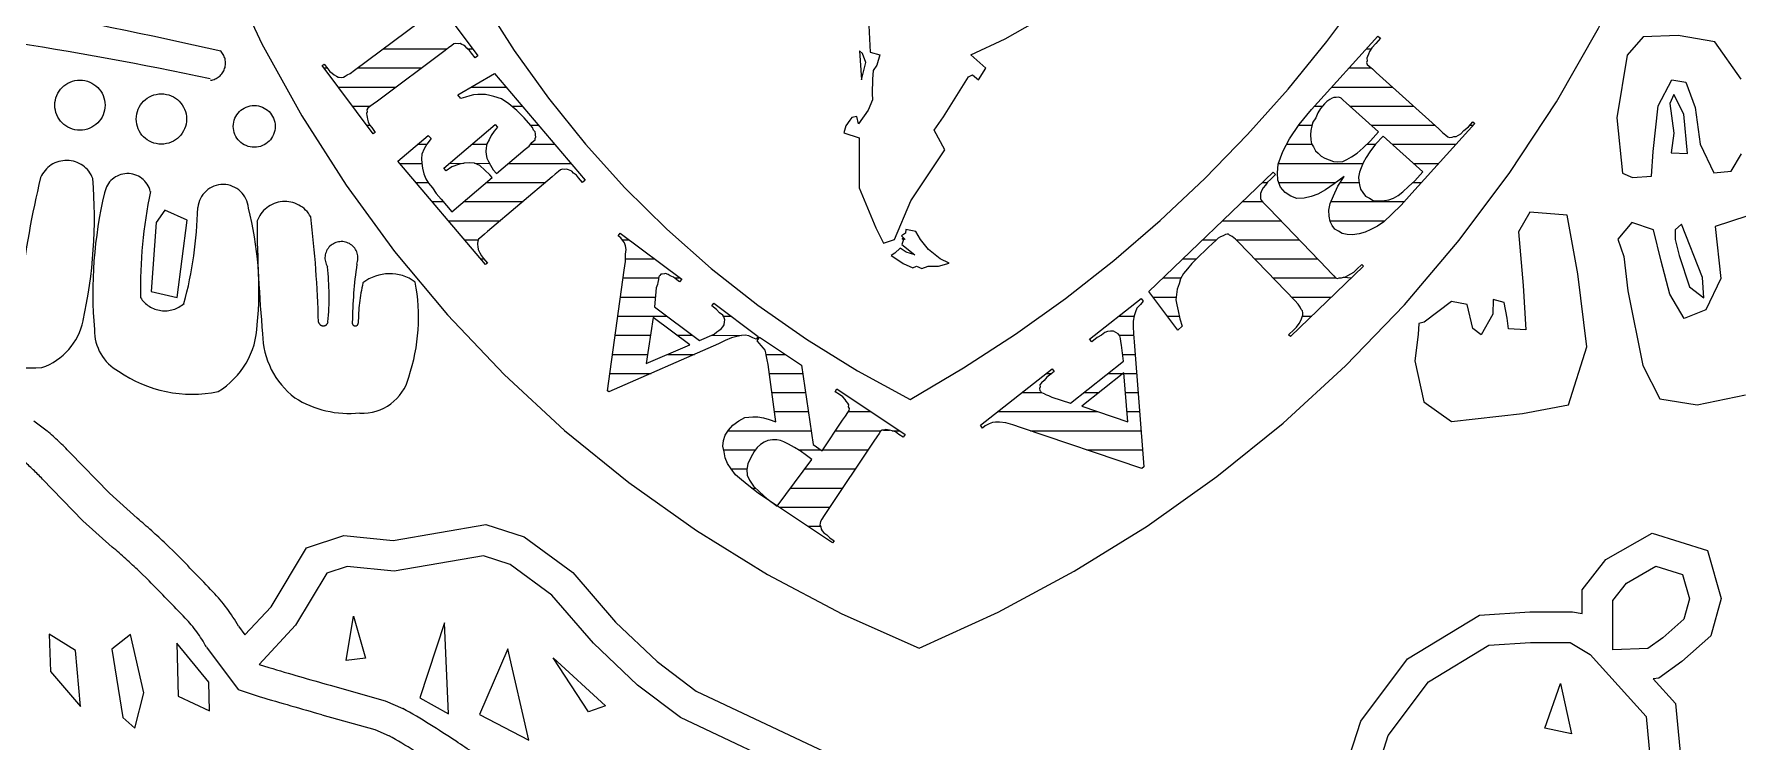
# Model space of a CAD drawing. Header units: millimetres. Extents: x -90 to 45, y 1085 to 1175.
# Drawn here: x 26.769 to 29.261, y 1153.853 to 1154.889 of the extents above; entities that cross this region are included whole.
import ezdxf

# ---------------------------------------------------------------- set-up
doc = ezdxf.new("R2010")
doc.units = ezdxf.units.MM
doc.linetypes.add('ACAD_ISO04W100', pattern=[30, 24, -3, 0, -3])
doc.layers.add('Eje', color=30, linetype='ACAD_ISO04W100')

msp = doc.modelspace()

# ---------------------------------------------------------------- linework, layer by layer
at = {"layer": 'Eje'}
for p, q in [((27.2909, 1155.0272), (27.4179, 1154.8573)), ((27.9875, 1154.9414), (27.9916, 1154.8628)), ((27.2374, 1154.8362), (27.3324, 1154.9071)), ((28.1889, 1154.8822), (28.2331, 1154.9072)), ((27.38, 1154.8726), (27.375, 1154.8689)), ((27.383, 1154.8748), (27.38, 1154.8726)), ((27.3857, 1154.8753), (27.383, 1154.8748)), ((27.3892, 1154.8748), (27.3857, 1154.8753)), ((27.392, 1154.8753), (27.3892, 1154.8748)), ((27.3945, 1154.8741), (27.392, 1154.8753)), ((27.3969, 1154.8728), (27.3945, 1154.8741)), ((27.3994, 1154.8716), (27.3969, 1154.8728)), ((27.4017, 1154.8686), (27.3994, 1154.8716)), ((28.1389, 1154.8589), (28.1889, 1154.8822)), ((28.6372, 1154.7788), (28.7341, 1154.8863)), ((28.7311, 1154.8756), (28.7253, 1154.8691)), ((28.7378, 1154.883), (28.7311, 1154.8756)), ((28.7341, 1154.8863), (28.7378, 1154.883)), ((29.1221, 1154.885), (29.0987, 1154.8584)), ((29.1732, 1154.8869), (29.1221, 1154.885)), ((29.2267, 1154.878), (29.1732, 1154.8869)), ((29.2653, 1154.8234), (29.2267, 1154.878)), ((27.37, 1154.8651), (27.271, 1154.7912)), ((27.2795, 1154.8676), (27.3733, 1154.8676)), ((27.375, 1154.8689), (27.37, 1154.8651)), ((27.4057, 1154.8653), (27.4017, 1154.8686)), ((27.4024, 1154.8676), (27.4102, 1154.8676)), ((27.4087, 1154.8613), (27.4057, 1154.8653)), ((27.4139, 1154.8543), (27.4087, 1154.8613)), ((27.4179, 1154.8573), (27.4139, 1154.8543)), ((27.9758, 1154.8647), (27.9789, 1154.8223)), ((27.9802, 1154.8607), (27.9758, 1154.8647)), ((27.9789, 1154.8223), (27.9855, 1154.8478)), ((27.9855, 1154.8478), (27.9802, 1154.8607)), ((27.9916, 1154.8628), (28.0059, 1154.8589)), ((28.0059, 1154.8589), (28.0012, 1154.8438)), ((28.1607, 1154.8394), (28.1389, 1154.8589)), ((28.7173, 1154.8676), (28.7244, 1154.8676)), ((28.7183, 1154.8502), (28.7176, 1154.8475)), ((28.7176, 1154.8475), (28.7186, 1154.8449)), ((28.7189, 1154.8564), (28.7181, 1154.8537)), ((28.7181, 1154.8537), (28.7183, 1154.8502)), ((28.7204, 1154.86), (28.7189, 1154.8564)), ((28.722, 1154.8636), (28.7204, 1154.86)), ((28.7253, 1154.8691), (28.722, 1154.8636)), ((29.0987, 1154.8584), (29.0834, 1154.7665)), ((27.1903, 1154.843), (27.1933, 1154.8452)), ((27.265, 1154.743), (27.1903, 1154.843)), ((27.1927, 1154.8397), (27.1974, 1154.8397)), ((27.1933, 1154.8452), (27.1985, 1154.8382)), ((27.1985, 1154.8382), (27.2015, 1154.8342)), ((27.2015, 1154.8342), (27.2047, 1154.832)), ((27.2047, 1154.832), (27.2079, 1154.8297)), ((27.2079, 1154.8297), (27.2112, 1154.8275)), ((27.2112, 1154.8275), (27.2137, 1154.8262)), ((27.2137, 1154.8262), (27.2154, 1154.826)), ((27.2154, 1154.826), (27.2189, 1154.8255)), ((27.2189, 1154.8255), (27.2217, 1154.826)), ((27.2217, 1154.826), (27.2237, 1154.8274)), ((27.2237, 1154.8274), (27.2267, 1154.8297)), ((27.2267, 1154.8297), (27.2314, 1154.8317)), ((27.2314, 1154.8317), (27.2374, 1154.8362)), ((27.2421, 1154.8397), (27.3359, 1154.8397)), ((27.3885, 1154.8004), (27.4424, 1154.8314)), ((27.4424, 1154.8314), (27.5748, 1154.6753)), ((27.9952, 1154.8234), (27.9947, 1154.8022)), ((27.9959, 1154.8358), (27.9952, 1154.8234)), ((28.0012, 1154.8438), (27.9959, 1154.8358)), ((28.0991, 1154.7679), (28.1354, 1154.8267)), ((28.1354, 1154.8267), (28.1414, 1154.8296)), ((28.1414, 1154.8296), (28.1502, 1154.8221)), ((28.1502, 1154.8221), (28.1607, 1154.8394)), ((28.692, 1154.8397), (28.7243, 1154.8397)), ((28.7186, 1154.8449), (28.7214, 1154.8424)), ((28.7214, 1154.8424), (28.726, 1154.8382)), ((28.726, 1154.8382), (28.7315, 1154.8332)), ((28.7315, 1154.8332), (28.8233, 1154.7504)), ((29.144, 1154.784), (29.1637, 1154.822)), ((29.1637, 1154.822), (29.1842, 1154.819)), ((27.2136, 1154.8117), (27.2985, 1154.8117)), ((27.3933, 1154.7947), (27.3885, 1154.8004)), ((27.3997, 1154.7968), (27.3933, 1154.7947)), ((27.4061, 1154.7989), (27.3997, 1154.7968)), ((27.4115, 1154.8002), (27.4061, 1154.7989)), ((27.4083, 1154.8117), (27.459, 1154.8117)), ((27.4177, 1154.8006), (27.4115, 1154.8002)), ((27.4239, 1154.801), (27.4177, 1154.8006)), ((27.4292, 1154.8006), (27.4239, 1154.801)), ((27.4353, 1154.7992), (27.4292, 1154.8006)), ((27.4414, 1154.7978), (27.4353, 1154.7992)), ((27.4526, 1154.7942), (27.4414, 1154.7978)), ((27.9947, 1154.8022), (27.9951, 1154.793)), ((28.6668, 1154.8117), (28.7553, 1154.8117)), ((28.6698, 1154.7964), (28.6672, 1154.7954)), ((28.6733, 1154.7966), (28.6698, 1154.7964)), ((28.6769, 1154.7968), (28.6733, 1154.7966)), ((28.6805, 1154.7952), (28.6769, 1154.7968)), ((29.1668, 1154.8009), (29.1608, 1154.7877)), ((29.1813, 1154.7721), (29.1668, 1154.8009)), ((29.1842, 1154.819), (29.1981, 1154.7818)), ((27.2345, 1154.7838), (27.2611, 1154.7838)), ((27.2563, 1154.7755), (27.255, 1154.773)), ((27.255, 1154.773), (27.2555, 1154.7702)), ((27.257, 1154.7807), (27.2558, 1154.7782)), ((27.2558, 1154.7782), (27.2563, 1154.7755)), ((27.26, 1154.783), (27.257, 1154.7807)), ((27.265, 1154.7867), (27.26, 1154.783)), ((27.271, 1154.7912), (27.265, 1154.7867)), ((27.4635, 1154.7871), (27.4526, 1154.7942)), ((27.4751, 1154.7773), (27.4635, 1154.7871)), ((27.4675, 1154.7838), (27.4827, 1154.7838)), ((27.4858, 1154.7667), (27.4751, 1154.7773)), ((27.9888, 1154.7778), (27.9746, 1154.758)), ((27.9951, 1154.793), (27.9888, 1154.7778)), ((28.6189, 1154.7567), (28.6372, 1154.7788)), ((28.6416, 1154.7838), (28.6534, 1154.7838)), ((28.6462, 1154.774), (28.6431, 1154.7668)), ((28.6503, 1154.7804), (28.6462, 1154.774)), ((28.6562, 1154.7869), (28.6503, 1154.7804)), ((28.6595, 1154.7906), (28.6562, 1154.7869)), ((28.6638, 1154.7935), (28.6595, 1154.7906)), ((28.6672, 1154.7954), (28.6638, 1154.7935)), ((28.6833, 1154.7927), (28.6805, 1154.7952)), ((28.6879, 1154.7885), (28.6833, 1154.7927)), ((28.7351, 1154.7459), (28.6879, 1154.7885)), ((28.6931, 1154.7838), (28.7863, 1154.7838)), ((29.1364, 1154.7173), (29.144, 1154.784)), ((29.1608, 1154.7877), (29.167, 1154.7444)), ((29.1869, 1154.7144), (29.1813, 1154.7721)), ((29.1981, 1154.7818), (29.2055, 1154.7283)), ((27.2554, 1154.7559), (27.2599, 1154.7559)), ((27.2555, 1154.7702), (27.256, 1154.7675)), ((27.256, 1154.7675), (27.2565, 1154.7648)), ((27.2565, 1154.7648), (27.2577, 1154.761)), ((27.2577, 1154.761), (27.2597, 1154.7563)), ((27.2597, 1154.7563), (27.2627, 1154.7523)), ((27.2627, 1154.7523), (27.268, 1154.7453)), ((27.3682, 1154.6931), (27.4433, 1154.7569)), ((27.4417, 1154.7473), (27.4376, 1154.7406)), ((27.4466, 1154.7531), (27.4417, 1154.7473)), ((27.4433, 1154.7569), (27.4466, 1154.7531)), ((27.4954, 1154.7553), (27.4858, 1154.7667)), ((27.495, 1154.7559), (27.5064, 1154.7559)), ((27.4979, 1154.7525), (27.4954, 1154.7553)), ((27.4993, 1154.7488), (27.4979, 1154.7525)), ((27.5018, 1154.7459), (27.4993, 1154.7488)), ((27.9562, 1154.755), (27.9529, 1154.7448)), ((27.9617, 1154.7634), (27.9562, 1154.755)), ((27.9648, 1154.767), (27.9617, 1154.7634)), ((27.9723, 1154.7687), (27.9648, 1154.767)), ((27.9746, 1154.758), (27.9723, 1154.7687)), ((28.085, 1154.7488), (28.0991, 1154.7679)), ((28.1006, 1154.7197), (28.085, 1154.7488)), ((28.6049, 1154.7357), (28.6189, 1154.7567)), ((28.6182, 1154.7559), (28.6377, 1154.7559)), ((28.6361, 1154.7479), (28.6355, 1154.7417)), ((28.6375, 1154.755), (28.6361, 1154.7479)), ((28.639, 1154.7604), (28.6375, 1154.755)), ((28.6431, 1154.7668), (28.639, 1154.7604)), ((28.7241, 1154.7559), (28.8172, 1154.7559)), ((28.8759, 1154.7584), (28.7839, 1154.6565)), ((28.8233, 1154.7504), (28.8288, 1154.7454)), ((28.8554, 1154.7432), (28.8596, 1154.7479)), ((28.8596, 1154.7479), (28.8664, 1154.7535)), ((28.8664, 1154.7535), (28.8731, 1154.7609)), ((28.8685, 1154.7559), (28.8735, 1154.7559)), ((28.8731, 1154.7609), (28.8759, 1154.7584)), ((29.0834, 1154.7665), (29.092, 1154.6859)), ((27.268, 1154.7453), (27.265, 1154.743)), ((27.3008, 1154.7031), (27.3455, 1154.741)), ((27.3301, 1154.7279), (27.3436, 1154.7279)), ((27.3395, 1154.7212), (27.3362, 1154.7135)), ((27.3436, 1154.7279), (27.3395, 1154.7212)), ((27.3496, 1154.7363), (27.3436, 1154.7279)), ((27.3455, 1154.741), (27.3496, 1154.7363)), ((27.4092, 1154.7279), (27.4309, 1154.7279)), ((27.4299, 1154.7226), (27.4295, 1154.7173)), ((27.4313, 1154.7287), (27.4299, 1154.7226)), ((27.4344, 1154.7346), (27.4313, 1154.7287)), ((27.4376, 1154.7406), (27.4344, 1154.7346)), ((27.4873, 1154.7206), (27.493, 1154.7254)), ((27.493, 1154.7254), (27.497, 1154.7304)), ((27.495, 1154.7279), (27.5302, 1154.7279)), ((27.497, 1154.7304), (27.4998, 1154.7328)), ((27.4998, 1154.7328), (27.5017, 1154.7344)), ((27.5017, 1154.7344), (27.5019, 1154.7362)), ((27.5024, 1154.7432), (27.5018, 1154.7459)), ((27.5019, 1154.7362), (27.5029, 1154.7388)), ((27.5023, 1154.7415), (27.5024, 1154.7432)), ((27.5029, 1154.7388), (27.5023, 1154.7415)), ((27.9529, 1154.7448), (27.9756, 1154.7372)), ((27.9756, 1154.7372), (27.9756, 1154.6643)), ((28.5952, 1154.7175), (28.6049, 1154.7357)), ((28.6008, 1154.7279), (28.6372, 1154.7279)), ((28.6355, 1154.7417), (28.6359, 1154.7346)), ((28.6359, 1154.7346), (28.6371, 1154.7285)), ((28.6371, 1154.7285), (28.64, 1154.7242)), ((28.64, 1154.7242), (28.6429, 1154.7182)), ((28.704, 1154.7151), (28.7125, 1154.7226)), ((28.7125, 1154.7226), (28.7234, 1154.7329)), ((28.7181, 1154.7279), (28.7307, 1154.7279)), ((28.7308, 1154.728), (28.7225, 1154.717)), ((28.7234, 1154.7329), (28.7351, 1154.7459)), ((28.7416, 1154.74), (28.7308, 1154.728)), ((28.8, 1154.6874), (28.7416, 1154.74)), ((28.7551, 1154.7279), (28.8483, 1154.7279)), ((28.8288, 1154.7454), (28.8335, 1154.7412)), ((28.8335, 1154.7412), (28.8362, 1154.7387)), ((28.8362, 1154.7387), (28.8389, 1154.738)), ((28.8389, 1154.738), (28.8425, 1154.7382)), ((28.8425, 1154.7382), (28.8451, 1154.7392)), ((28.8451, 1154.7392), (28.8486, 1154.7394)), ((28.8486, 1154.7394), (28.852, 1154.7413)), ((28.852, 1154.7413), (28.8554, 1154.7432)), ((29.167, 1154.7444), (29.1628, 1154.7156)), ((29.2055, 1154.7283), (29.2254, 1154.6863)), ((27.4292, 1154.5518), (27.3008, 1154.7031)), ((27.3035, 1154.7), (27.336, 1154.7)), ((27.3362, 1154.7135), (27.3356, 1154.7064)), ((27.3356, 1154.7064), (27.336, 1154.7002)), ((27.336, 1154.7002), (27.3372, 1154.693)), ((27.3762, 1154.7), (27.398, 1154.7004)), ((27.3899, 1154.6984), (27.3798, 1154.6948)), ((27.398, 1154.7004), (27.3899, 1154.6984)), ((27.406, 1154.7007), (27.398, 1154.7004)), ((27.413, 1154.7001), (27.406, 1154.7007)), ((27.413, 1154.7001), (27.4352, 1154.7)), ((27.4207, 1154.6968), (27.413, 1154.7001)), ((27.4281, 1154.69), (27.4207, 1154.6968)), ((27.4295, 1154.7173), (27.43, 1154.7129)), ((27.43, 1154.7129), (27.4313, 1154.7074)), ((27.4313, 1154.7074), (27.4336, 1154.7028)), ((27.4336, 1154.7028), (27.4367, 1154.6973)), ((27.4367, 1154.6973), (27.4406, 1154.6907)), ((27.4454, 1154.685), (27.4873, 1154.7206)), ((27.463, 1154.7), (27.5539, 1154.7)), ((28.0511, 1154.6452), (28.1006, 1154.7197)), ((28.5871, 1154.6862), (28.5883, 1154.6986)), ((28.5883, 1154.6986), (28.5952, 1154.7175)), ((28.5888, 1154.7), (28.7124, 1154.7)), ((28.6429, 1154.7182), (28.6466, 1154.7148)), ((28.6466, 1154.7148), (28.6513, 1154.7107)), ((28.6513, 1154.7107), (28.6567, 1154.7074)), ((28.6567, 1154.7074), (28.663, 1154.7051)), ((28.663, 1154.7051), (28.6693, 1154.7028)), ((28.6693, 1154.7028), (28.6755, 1154.7022)), ((28.6755, 1154.7022), (28.6826, 1154.7025)), ((28.6826, 1154.7025), (28.6886, 1154.7055)), ((28.6886, 1154.7055), (28.6955, 1154.7094)), ((28.6955, 1154.7094), (28.704, 1154.7151)), ((28.7127, 1154.7006), (28.7096, 1154.6933)), ((28.7167, 1154.7087), (28.7127, 1154.7006)), ((28.7225, 1154.717), (28.7167, 1154.7087)), ((28.786, 1154.7), (28.8231, 1154.7)), ((29.1341, 1154.6812), (29.1364, 1154.7173)), ((29.1628, 1154.7156), (29.1869, 1154.7144)), ((29.2507, 1154.6888), (29.2656, 1154.7141)), ((27.3272, 1154.672), (27.3452, 1154.672)), ((27.3372, 1154.693), (27.3392, 1154.6849)), ((27.3392, 1154.6849), (27.3421, 1154.6776)), ((27.3421, 1154.6776), (27.346, 1154.671)), ((27.3714, 1154.6893), (27.3682, 1154.6931)), ((27.3798, 1154.6948), (27.3714, 1154.6893)), ((27.3798, 1154.6293), (27.4388, 1154.6794)), ((27.4355, 1154.6832), (27.4281, 1154.69)), ((27.4301, 1154.672), (27.5169, 1154.672)), ((27.5265, 1154.6802), (27.4323, 1154.6002)), ((27.4388, 1154.6794), (27.4355, 1154.6832)), ((27.4406, 1154.6907), (27.4454, 1154.685)), ((27.5312, 1154.6842), (27.5265, 1154.6802)), ((27.536, 1154.6882), (27.5312, 1154.6842)), ((27.5388, 1154.6907), (27.536, 1154.6882)), ((27.5416, 1154.6913), (27.5388, 1154.6907)), ((27.5451, 1154.691), (27.5416, 1154.6913)), ((27.5478, 1154.6917), (27.5451, 1154.691)), ((27.5504, 1154.6906), (27.5478, 1154.6917)), ((27.5529, 1154.6895), (27.5504, 1154.6906)), ((27.5555, 1154.6884), (27.5529, 1154.6895)), ((27.5579, 1154.6856), (27.5555, 1154.6884)), ((27.5621, 1154.6826), (27.5579, 1154.6856)), ((27.5653, 1154.6788), (27.5621, 1154.6826)), ((27.571, 1154.6721), (27.5653, 1154.6788)), ((27.5748, 1154.6753), (27.571, 1154.6721)), ((28.3992, 1154.5124), (28.5809, 1154.6871)), ((28.5652, 1154.672), (28.5724, 1154.672)), ((28.5727, 1154.6723), (28.5699, 1154.6679)), ((28.5772, 1154.6766), (28.5727, 1154.6723)), ((28.5844, 1154.6835), (28.5772, 1154.6766)), ((28.5809, 1154.6871), (28.5844, 1154.6835)), ((28.5877, 1154.6756), (28.5871, 1154.6862)), ((28.5918, 1154.6652), (28.5877, 1154.6756)), ((28.5891, 1154.672), (28.6728, 1154.672)), ((28.6846, 1154.6806), (28.6701, 1154.6701)), ((28.6756, 1154.6668), (28.6846, 1154.6806)), ((28.679, 1154.672), (28.7066, 1154.672)), ((28.7073, 1154.687), (28.7059, 1154.6799)), ((28.7059, 1154.6799), (28.7061, 1154.6746)), ((28.7061, 1154.6746), (28.7073, 1154.6685)), ((28.7096, 1154.6933), (28.7073, 1154.687)), ((28.779, 1154.666), (28.7883, 1154.6744)), ((28.7857, 1154.672), (28.7979, 1154.672)), ((28.7883, 1154.6744), (28.8, 1154.6874)), ((29.092, 1154.6859), (29.1064, 1154.6794)), ((29.1064, 1154.6794), (29.1341, 1154.6812)), ((29.2254, 1154.6863), (29.2507, 1154.6888)), ((27.346, 1154.671), (27.3517, 1154.6644)), ((27.3517, 1154.6644), (27.3572, 1154.656)), ((27.3572, 1154.656), (27.3644, 1154.6474)), ((27.3644, 1154.6474), (27.3798, 1154.6293)), ((27.9756, 1154.6643), (28.0001, 1154.6057)), ((28.5626, 1154.6522), (28.5625, 1154.6486)), ((28.5625, 1154.6486), (28.5633, 1154.646)), ((28.5636, 1154.6583), (28.5626, 1154.6557)), ((28.5626, 1154.6557), (28.5626, 1154.6522)), ((28.5645, 1154.6609), (28.5636, 1154.6583)), ((28.5663, 1154.6644), (28.5645, 1154.6609)), ((28.5699, 1154.6679), (28.5663, 1154.6644)), ((28.5983, 1154.6576), (28.5918, 1154.6652)), ((28.6066, 1154.6518), (28.5983, 1154.6576)), ((28.6156, 1154.6487), (28.6066, 1154.6518)), ((28.6261, 1154.6493), (28.6156, 1154.6487)), ((28.6366, 1154.6516), (28.6261, 1154.6493)), ((28.6462, 1154.6547), (28.6366, 1154.6516)), ((28.6573, 1154.6615), (28.6462, 1154.6547)), ((28.6701, 1154.6701), (28.6573, 1154.6615)), ((28.6645, 1154.6415), (28.6693, 1154.6524)), ((28.6693, 1154.6524), (28.6756, 1154.6668)), ((28.7073, 1154.6685), (28.7085, 1154.6624)), ((28.7085, 1154.6624), (28.7123, 1154.6573)), ((28.7123, 1154.6573), (28.7161, 1154.6521)), ((28.7161, 1154.6521), (28.7216, 1154.6489)), ((28.7216, 1154.6489), (28.7271, 1154.6456)), ((28.7438, 1154.6456), (28.75, 1154.6468)), ((28.75, 1154.6468), (28.7569, 1154.6489)), ((28.7569, 1154.6489), (28.7638, 1154.6528)), ((28.7638, 1154.6528), (28.7706, 1154.6585)), ((28.7839, 1154.6565), (28.768, 1154.6389)), ((28.7706, 1154.6585), (28.779, 1154.666)), ((26.9604, 1154.6317), (26.9477, 1154.6133)), ((26.9928, 1154.6168), (26.9604, 1154.6317)), ((27.3509, 1154.6441), (27.3673, 1154.6441)), ((27.3972, 1154.6441), (27.484, 1154.6441)), ((28.0271, 1154.5884), (28.0511, 1154.6452)), ((28.5362, 1154.6441), (28.5651, 1154.6441)), ((28.5633, 1154.646), (28.5659, 1154.6433)), ((28.5659, 1154.6433), (28.5702, 1154.6388)), ((28.5702, 1154.6388), (28.5746, 1154.6343)), ((28.5746, 1154.6343), (28.6602, 1154.5452)), ((28.6624, 1154.6317), (28.6645, 1154.6415)), ((28.6628, 1154.6229), (28.6624, 1154.6317)), ((28.6641, 1154.615), (28.6628, 1154.6229)), ((28.6656, 1154.6441), (28.7727, 1154.6441)), ((28.7271, 1154.6456), (28.7333, 1154.6451)), ((28.7333, 1154.6451), (28.7386, 1154.6453)), ((28.7386, 1154.6453), (28.7438, 1154.6456)), ((28.7546, 1154.6258), (28.7428, 1154.6146)), ((28.768, 1154.6389), (28.7546, 1154.6258)), ((28.9563, 1154.6285), (28.9396, 1154.5996)), ((29.011, 1154.6244), (28.9563, 1154.6285)), ((29.0263, 1154.5385), (29.011, 1154.6244)), ((29.2737, 1154.6227), (29.2274, 1154.6076)), ((26.9477, 1154.6133), (26.9401, 1154.5126)), ((26.9784, 1154.5035), (26.9928, 1154.6168)), ((27.3746, 1154.6161), (27.451, 1154.6161)), ((27.4323, 1154.6002), (27.4275, 1154.5962)), ((27.6231, 1154.5939), (27.6261, 1154.5979)), ((27.6261, 1154.5979), (27.716, 1154.5306)), ((28.0001, 1154.6057), (28.0109, 1154.583)), ((28.0431, 1154.5977), (28.0377, 1154.5941)), ((28.0436, 1154.603), (28.0431, 1154.5977)), ((28.0585, 1154.6004), (28.0436, 1154.603)), ((28.065, 1154.5888), (28.0585, 1154.6004)), ((28.5071, 1154.6161), (28.592, 1154.6161)), ((28.5138, 1154.5966), (28.5112, 1154.5958)), ((28.5156, 1154.5966), (28.5138, 1154.5966)), ((28.5173, 1154.5948), (28.5156, 1154.5966)), ((28.6636, 1154.6161), (28.7444, 1154.6161)), ((28.6671, 1154.609), (28.6641, 1154.615)), ((28.6709, 1154.6039), (28.6671, 1154.609)), ((28.6764, 1154.6006), (28.6709, 1154.6039)), ((28.6818, 1154.5974), (28.6764, 1154.6006)), ((28.689, 1154.596), (28.6818, 1154.5974)), ((28.7066, 1154.5969), (28.6969, 1154.5955)), ((28.7153, 1154.5991), (28.7066, 1154.5969)), ((28.7239, 1154.6031), (28.7153, 1154.5991)), ((28.7334, 1154.608), (28.7239, 1154.6031)), ((28.7428, 1154.6146), (28.7334, 1154.608)), ((28.9396, 1154.5996), (28.9464, 1154.5215)), ((29.1054, 1154.6133), (29.0851, 1154.5892)), ((29.1373, 1154.6025), (29.1054, 1154.6133)), ((29.1482, 1154.5569), (29.1373, 1154.6025)), ((29.1781, 1154.6111), (29.1686, 1154.6026)), ((29.1686, 1154.6026), (29.1686, 1154.5888)), ((29.209, 1154.533), (29.1781, 1154.6111)), ((29.2274, 1154.6076), (29.2355, 1154.5313)), ((27.3983, 1154.5882), (27.4181, 1154.5882)), ((27.4176, 1154.5828), (27.4174, 1154.5811)), ((27.4174, 1154.5811), (27.4181, 1154.5784)), ((27.4179, 1154.5864), (27.4176, 1154.5828)), ((27.419, 1154.5889), (27.4179, 1154.5864)), ((27.4181, 1154.5784), (27.4186, 1154.5739)), ((27.4186, 1154.5739), (27.4209, 1154.5693)), ((27.4209, 1154.5905), (27.419, 1154.5889)), ((27.4237, 1154.593), (27.4209, 1154.5905)), ((27.4275, 1154.5962), (27.4237, 1154.593)), ((27.6271, 1154.5909), (27.6231, 1154.5939)), ((27.6293, 1154.5877), (27.6271, 1154.5909)), ((27.6289, 1154.5882), (27.6391, 1154.5882)), ((27.6326, 1154.5837), (27.6293, 1154.5877)), ((27.6341, 1154.5794), (27.6326, 1154.5837)), ((27.6348, 1154.5742), (27.6341, 1154.5794)), ((27.6341, 1154.567), (27.6348, 1154.5742)), ((28.0109, 1154.583), (28.0271, 1154.5884)), ((28.0354, 1154.576), (28.0277, 1154.5687)), ((28.0444, 1154.57), (28.0354, 1154.576)), ((28.0377, 1154.5941), (28.0429, 1154.5885)), ((28.0403, 1154.5885), (28.0381, 1154.5813)), ((28.0381, 1154.5813), (28.0568, 1154.5663)), ((28.0383, 1154.5901), (28.0403, 1154.5885)), ((28.0429, 1154.5885), (28.0383, 1154.5901)), ((28.0768, 1154.5738), (28.065, 1154.5888)), ((28.094, 1154.5601), (28.0768, 1154.5738)), ((28.4861, 1154.5769), (28.469, 1154.5604)), ((28.4781, 1154.5882), (28.4979, 1154.5882)), ((28.4924, 1154.5829), (28.4861, 1154.5769)), ((28.4969, 1154.5873), (28.4924, 1154.5829)), ((28.5005, 1154.5907), (28.4969, 1154.5873)), ((28.504, 1154.5924), (28.5005, 1154.5907)), ((28.5076, 1154.5941), (28.504, 1154.5924)), ((28.5112, 1154.5958), (28.5076, 1154.5941)), ((28.5208, 1154.593), (28.5173, 1154.5948)), ((28.526, 1154.5893), (28.5208, 1154.593)), ((28.5304, 1154.5848), (28.526, 1154.5893)), ((28.5271, 1154.5882), (28.6189, 1154.5882)), ((28.6125, 1154.4994), (28.5304, 1154.5848)), ((28.6969, 1154.5955), (28.689, 1154.596)), ((29.0851, 1154.5892), (29.0935, 1154.5639)), ((29.1686, 1154.5888), (29.1747, 1154.5654)), ((27.4209, 1154.5693), (27.4232, 1154.5647)), ((27.422, 1154.5603), (27.4269, 1154.5603)), ((27.4232, 1154.5647), (27.4264, 1154.5609)), ((27.4264, 1154.5609), (27.4321, 1154.5542)), ((27.4321, 1154.5542), (27.4292, 1154.5518)), ((27.6321, 1154.5435), (27.6339, 1154.5562)), ((27.6339, 1154.5562), (27.6341, 1154.567)), ((27.634, 1154.5603), (27.6764, 1154.5603)), ((28.0277, 1154.5687), (28.0225, 1154.565)), ((28.0225, 1154.565), (28.0337, 1154.5577)), ((28.0337, 1154.5577), (28.0398, 1154.5534)), ((28.0398, 1154.5534), (28.0542, 1154.5469)), ((28.0568, 1154.5663), (28.0444, 1154.57)), ((28.0542, 1154.5469), (28.0594, 1154.5494)), ((28.0594, 1154.5494), (28.067, 1154.546)), ((28.067, 1154.546), (28.0763, 1154.5498)), ((28.0763, 1154.5498), (28.0914, 1154.5495)), ((28.0914, 1154.5495), (28.1074, 1154.554)), ((28.1074, 1154.554), (28.094, 1154.5601)), ((28.449, 1154.5603), (28.4688, 1154.5603)), ((28.4618, 1154.5535), (28.4555, 1154.5457)), ((28.469, 1154.5604), (28.4618, 1154.5535)), ((28.554, 1154.5603), (28.6458, 1154.5603)), ((28.7132, 1154.5495), (28.6062, 1154.4466)), ((28.7034, 1154.5453), (28.7106, 1154.5522)), ((28.7106, 1154.5522), (28.7132, 1154.5495)), ((29.0935, 1154.5639), (29.0997, 1154.5135)), ((29.161, 1154.5088), (29.1482, 1154.5569)), ((29.1747, 1154.5654), (29.1898, 1154.5191)), ((27.6076, 1154.367), (27.6321, 1154.5435)), ((27.6306, 1154.5323), (27.6819, 1154.5323)), ((27.6806, 1154.5228), (27.6786, 1154.5181)), ((27.6811, 1154.5256), (27.6806, 1154.5228)), ((27.6816, 1154.5283), (27.6811, 1154.5256)), ((27.6823, 1154.5293), (27.6816, 1154.5283)), ((27.6826, 1154.5338), (27.6821, 1154.5311)), ((27.6821, 1154.5311), (27.6823, 1154.5293)), ((27.6833, 1154.5348), (27.6826, 1154.5338)), ((27.6841, 1154.5358), (27.6833, 1154.5348)), ((27.6856, 1154.5378), (27.6841, 1154.5358)), ((27.6873, 1154.5381), (27.6856, 1154.5378)), ((27.6908, 1154.5386), (27.6873, 1154.5381)), ((27.6925, 1154.5388), (27.6908, 1154.5386)), ((27.6963, 1154.5376), (27.6925, 1154.5388)), ((27.6993, 1154.5353), (27.6963, 1154.5376)), ((27.704, 1154.5334), (27.6993, 1154.5353)), ((27.709, 1154.5296), (27.704, 1154.5334)), ((27.7054, 1154.5323), (27.7137, 1154.5323)), ((27.713, 1154.5266), (27.709, 1154.5296)), ((27.716, 1154.5306), (27.713, 1154.5266)), ((28.4199, 1154.5323), (28.4463, 1154.5323)), ((28.4436, 1154.5239), (28.4408, 1154.516)), ((28.4455, 1154.5309), (28.4436, 1154.5239)), ((28.45, 1154.5387), (28.4455, 1154.5309)), ((28.4555, 1154.5457), (28.45, 1154.5387)), ((28.5809, 1154.5323), (28.6723, 1154.5326)), ((28.6602, 1154.5452), (28.6654, 1154.5398)), ((28.6654, 1154.5398), (28.6697, 1154.5353)), ((28.6697, 1154.5353), (28.6723, 1154.5326)), ((28.6723, 1154.5326), (28.6749, 1154.5317)), ((28.6749, 1154.5317), (28.6776, 1154.5325)), ((28.6776, 1154.5325), (28.6811, 1154.5325)), ((28.6811, 1154.5325), (28.6838, 1154.5333)), ((28.6838, 1154.5333), (28.6865, 1154.5341)), ((28.6838, 1154.5333), (28.6954, 1154.5323)), ((28.6865, 1154.5341), (28.69, 1154.5358)), ((28.69, 1154.5358), (28.6945, 1154.5384)), ((28.6945, 1154.5384), (28.699, 1154.5409)), ((28.699, 1154.5409), (28.7034, 1154.5453)), ((29.0398, 1154.4316), (29.0263, 1154.5385)), ((29.2109, 1154.503), (29.209, 1154.533)), ((29.2355, 1154.5313), (29.2134, 1154.4855)), ((26.9401, 1154.5126), (26.9784, 1154.5035)), ((27.6267, 1154.5044), (27.6775, 1154.5044)), ((27.6786, 1154.5181), (27.6764, 1154.4901)), ((28.3125, 1154.4428), (28.3879, 1154.5024)), ((28.391, 1154.4985), (28.3869, 1154.4936)), ((28.3879, 1154.5024), (28.391, 1154.4985)), ((28.4414, 1154.456), (28.3992, 1154.5124)), ((28.4052, 1154.5044), (28.4392, 1154.5044)), ((28.4397, 1154.5081), (28.4387, 1154.5001)), ((28.4387, 1154.5001), (28.4403, 1154.493)), ((28.4408, 1154.516), (28.4397, 1154.5081)), ((28.6077, 1154.5044), (28.6663, 1154.5044)), ((28.6177, 1154.494), (28.6125, 1154.4994)), ((28.8419, 1154.4977), (28.8017, 1154.4676)), ((28.8648, 1154.4936), (28.8419, 1154.4977)), ((28.9026, 1154.5009), (28.9021, 1154.4793)), ((28.9188, 1154.4962), (28.9026, 1154.5009)), ((28.9464, 1154.5215), (28.9502, 1154.4566)), ((29.0997, 1154.5135), (29.1216, 1154.4042)), ((29.1821, 1154.4728), (29.161, 1154.5088)), ((29.1898, 1154.5191), (29.2109, 1154.503)), ((27.6228, 1154.4764), (27.6947, 1154.4764)), ((27.6741, 1154.4747), (27.6642, 1154.4073)), ((27.7281, 1154.4343), (27.6741, 1154.4747)), ((27.6764, 1154.4901), (27.7423, 1154.4408)), ((27.76, 1154.4915), (27.763, 1154.4955)), ((27.767, 1154.4863), (27.76, 1154.4915)), ((27.763, 1154.4955), (27.8279, 1154.4469)), ((27.7712, 1154.4815), (27.767, 1154.4863)), ((27.7762, 1154.4778), (27.7712, 1154.4815)), ((27.7775, 1154.4753), (27.7762, 1154.4778)), ((27.7769, 1154.4764), (27.7884, 1154.4764)), ((27.779, 1154.471), (27.7775, 1154.4753)), ((28.355, 1154.4764), (28.3777, 1154.4764)), ((28.3778, 1154.4769), (28.376, 1154.4691)), ((28.3794, 1154.4829), (28.3778, 1154.4769)), ((28.3818, 1154.488), (28.3794, 1154.4829)), ((28.3869, 1154.4936), (28.3818, 1154.488)), ((28.4261, 1154.4764), (28.4435, 1154.4764)), ((28.4403, 1154.493), (28.4419, 1154.4842)), ((28.4419, 1154.4842), (28.4443, 1154.4727)), ((28.4443, 1154.4727), (28.4477, 1154.462)), ((28.6203, 1154.4895), (28.6177, 1154.494)), ((28.622, 1154.486), (28.6203, 1154.4895)), ((28.6208, 1154.4692), (28.6226, 1154.4727)), ((28.6237, 1154.4842), (28.622, 1154.486)), ((28.6226, 1154.4727), (28.6235, 1154.4754)), ((28.6235, 1154.4754), (28.6245, 1154.478)), ((28.6245, 1154.4815), (28.6237, 1154.4842)), ((28.6239, 1154.4764), (28.6373, 1154.4764)), ((28.6245, 1154.478), (28.6245, 1154.4815)), ((28.8727, 1154.4582), (28.8648, 1154.4936)), ((28.9021, 1154.4793), (28.8853, 1154.4492)), ((28.9231, 1154.4733), (28.9188, 1154.4962)), ((28.9249, 1154.4577), (28.9231, 1154.4733)), ((29.2134, 1154.4855), (29.1821, 1154.4728)), ((27.6189, 1154.4485), (27.6703, 1154.4485)), ((27.7091, 1154.4485), (27.7321, 1154.4485)), ((27.7423, 1154.4408), (27.7633, 1154.4501)), ((27.7597, 1154.4485), (27.8037, 1154.4479)), ((27.7633, 1154.4501), (27.7673, 1154.4533)), ((27.7673, 1154.4533), (27.7705, 1154.4556)), ((27.7705, 1154.4556), (27.7737, 1154.4578)), ((27.7737, 1154.4578), (27.776, 1154.4608)), ((27.776, 1154.4608), (27.7782, 1154.4638)), ((27.7782, 1154.4638), (27.7785, 1154.4683)), ((27.7785, 1154.4683), (27.779, 1154.471)), ((27.8037, 1154.4479), (27.7967, 1154.4469)), ((27.8089, 1154.4486), (27.8037, 1154.4479)), ((27.8144, 1154.4476), (27.8089, 1154.4486)), ((27.8202, 1154.4449), (27.8144, 1154.4476)), ((28.3301, 1154.4487), (28.3234, 1154.4451)), ((28.335, 1154.4526), (28.3301, 1154.4487)), ((28.3387, 1154.454), (28.335, 1154.4526)), ((28.3432, 1154.4543), (28.3387, 1154.454)), ((28.3477, 1154.4547), (28.3432, 1154.4543)), ((28.351, 1154.4525), (28.3477, 1154.4547)), ((28.3543, 1154.4504), (28.351, 1154.4525)), ((28.3566, 1154.4474), (28.3543, 1154.4504)), ((28.3557, 1154.4485), (28.3767, 1154.4485)), ((28.3579, 1154.4437), (28.3566, 1154.4474)), ((28.376, 1154.4691), (28.376, 1154.4611)), ((28.376, 1154.4611), (28.3765, 1154.4504)), ((28.3765, 1154.4504), (28.3778, 1154.4387)), ((28.4477, 1154.462), (28.4414, 1154.456)), ((28.6036, 1154.4493), (28.6117, 1154.457)), ((28.6062, 1154.4466), (28.6036, 1154.4493)), ((28.6117, 1154.457), (28.6153, 1154.4605)), ((28.6153, 1154.4605), (28.6189, 1154.4657)), ((28.6189, 1154.4657), (28.6208, 1154.4692)), ((28.7928, 1154.4495), (28.7881, 1154.4111)), ((28.7939, 1154.4658), (28.7928, 1154.4495)), ((28.8017, 1154.4676), (28.7939, 1154.4658)), ((28.8853, 1154.4492), (28.8727, 1154.4582)), ((28.9502, 1154.4566), (28.9249, 1154.4577)), ((27.7698, 1154.4359), (27.6096, 1154.3655)), ((27.6642, 1154.4073), (27.7281, 1154.4343)), ((27.7798, 1154.4409), (27.7698, 1154.4359)), ((27.789, 1154.4449), (27.7798, 1154.4409)), ((27.7967, 1154.4469), (27.789, 1154.4449)), ((27.8249, 1154.4429), (27.8202, 1154.4449)), ((27.8279, 1154.4469), (27.8249, 1154.4429)), ((27.8265, 1154.4403), (27.83, 1154.4455)), ((27.83, 1154.4365), (27.8265, 1154.4403)), ((27.83, 1154.4455), (27.8912, 1154.4047)), ((27.8324, 1154.4334), (27.83, 1154.4365)), ((27.8359, 1154.4296), (27.8324, 1154.4334)), ((27.8383, 1154.4265), (27.8359, 1154.4296)), ((27.839, 1154.423), (27.8383, 1154.4265)), ((27.8397, 1154.4196), (27.839, 1154.423)), ((28.3156, 1154.4389), (28.3125, 1154.4428)), ((28.3234, 1154.4451), (28.3156, 1154.4389)), ((28.3583, 1154.4392), (28.3579, 1154.4437)), ((28.3594, 1154.4338), (28.3583, 1154.4392)), ((28.362, 1154.4104), (28.3594, 1154.4338)), ((28.3778, 1154.4387), (28.3919, 1154.2558)), ((29.013, 1154.3468), (29.0398, 1154.4316)), ((27.6151, 1154.4205), (27.6662, 1154.4205)), ((27.6956, 1154.4205), (27.7349, 1154.4205)), ((27.8395, 1154.4205), (27.8674, 1154.4205)), ((27.8411, 1154.4126), (27.8397, 1154.4196)), ((27.8424, 1154.4057), (27.8411, 1154.4126)), ((27.8538, 1154.3216), (27.8424, 1154.4057)), ((27.8912, 1154.4047), (27.9081, 1154.2884)), ((28.153, 1154.3167), (28.2577, 1154.3995)), ((28.2577, 1154.3995), (28.2608, 1154.3955)), ((28.2847, 1154.3492), (28.362, 1154.4104)), ((28.3609, 1154.4205), (28.3792, 1154.4205)), ((28.7881, 1154.4111), (28.8014, 1154.351)), ((29.1216, 1154.4042), (29.1464, 1154.3555)), ((27.6112, 1154.3926), (27.6713, 1154.3926)), ((27.8442, 1154.3926), (27.893, 1154.3926)), ((28.2404, 1154.3731), (28.2392, 1154.3705)), ((28.242, 1154.3791), (28.2398, 1154.3758)), ((28.2398, 1154.3758), (28.2404, 1154.3731)), ((28.2459, 1154.3822), (28.242, 1154.3791)), ((28.25, 1154.387), (28.2459, 1154.3822)), ((28.249, 1154.3926), (28.2571, 1154.3926)), ((28.2559, 1154.3917), (28.25, 1154.387)), ((28.2608, 1154.3955), (28.2559, 1154.3917)), ((28.3627, 1154.3934), (28.301, 1154.3446)), ((28.3396, 1154.3926), (28.3813, 1154.3926)), ((28.3685, 1154.3217), (28.3627, 1154.3934)), ((27.6096, 1154.3655), (27.6076, 1154.367)), ((27.848, 1154.3647), (27.897, 1154.3647)), ((27.9404, 1154.3659), (27.9431, 1154.37)), ((27.9466, 1154.3617), (27.9404, 1154.3659)), ((27.9431, 1154.37), (28.0428, 1154.3035)), ((27.9518, 1154.3583), (27.9466, 1154.3617)), ((27.9552, 1154.3544), (27.9518, 1154.3583)), ((27.9566, 1154.352), (27.9552, 1154.3544)), ((27.959, 1154.3489), (27.9566, 1154.352)), ((27.9604, 1154.3465), (27.959, 1154.3489)), ((28.2137, 1154.3647), (28.2425, 1154.3647)), ((28.2392, 1154.3705), (28.2398, 1154.3678)), ((28.2398, 1154.3678), (28.2405, 1154.3668)), ((28.2405, 1154.3668), (28.2413, 1154.3658)), ((28.2413, 1154.3658), (28.2421, 1154.3649)), ((28.2421, 1154.3649), (28.2446, 1154.3637)), ((28.2446, 1154.3637), (28.2464, 1154.3635)), ((28.2464, 1154.3635), (28.2471, 1154.3625)), ((28.2471, 1154.3625), (28.2497, 1154.3613)), ((28.2497, 1154.3613), (28.2522, 1154.3601)), ((28.2522, 1154.3601), (28.2573, 1154.3578)), ((28.2573, 1154.3578), (28.2847, 1154.3492)), ((28.3042, 1154.3647), (28.3263, 1154.3647)), ((28.365, 1154.3647), (28.3835, 1154.3647)), ((28.8014, 1154.351), (28.8418, 1154.3223)), ((29.1464, 1154.3555), (29.2011, 1154.3467)), ((29.2011, 1154.3467), (29.2714, 1154.3613)), ((26.7688, 1154.3233), (26.7882, 1154.3087)), ((27.7908, 1154.3171), (27.7995, 1154.3234)), ((27.7995, 1154.3234), (27.8085, 1154.3279)), ((27.8085, 1154.3279), (27.8199, 1154.3292)), ((27.8199, 1154.3292), (27.8272, 1154.3289)), ((27.8272, 1154.3289), (27.8355, 1154.3278)), ((27.8355, 1154.3278), (27.8441, 1154.3251)), ((27.8441, 1154.3251), (27.8538, 1154.3216)), ((27.8518, 1154.3367), (27.9011, 1154.3367)), ((27.9216, 1154.2794), (27.9514, 1154.324)), ((27.9514, 1154.324), (27.9556, 1154.3302)), ((27.9556, 1154.3302), (27.959, 1154.3354)), ((27.959, 1154.3354), (27.9611, 1154.3385)), ((27.9599, 1154.3367), (27.993, 1154.3367)), ((27.9601, 1154.3437), (27.9604, 1154.3465)), ((27.9615, 1154.3413), (27.9601, 1154.3437)), ((27.9611, 1154.3385), (27.9615, 1154.3413)), ((28.1783, 1154.3367), (28.3243, 1154.3367)), ((28.301, 1154.3446), (28.3685, 1154.3217)), ((28.3673, 1154.3367), (28.3857, 1154.3367)), ((28.8418, 1154.3223), (28.9457, 1154.334)), ((28.9457, 1154.334), (29.013, 1154.3468)), ((27.7773, 1154.2946), (27.7794, 1154.3023)), ((27.7794, 1154.3023), (27.7843, 1154.3095)), ((27.7836, 1154.3088), (27.9052, 1154.3088)), ((27.7843, 1154.3095), (27.7908, 1154.3171)), ((27.9413, 1154.3088), (28.0059, 1154.3088)), ((28.0012, 1154.2997), (27.9971, 1154.2935)), ((28.0047, 1154.3049), (28.0012, 1154.2997)), ((28.0068, 1154.308), (28.0047, 1154.3049)), ((28.0092, 1154.3094), (28.0068, 1154.308)), ((28.0109, 1154.3098), (28.0092, 1154.3094)), ((28.0144, 1154.3105), (28.0109, 1154.3098)), ((28.0109, 1154.3098), (28.0199, 1154.3098)), ((28.0172, 1154.3101), (28.0144, 1154.3105)), ((28.0199, 1154.3098), (28.0172, 1154.3101)), ((28.0237, 1154.3087), (28.0199, 1154.3098)), ((28.0237, 1154.3087), (28.0349, 1154.3088)), ((28.0286, 1154.307), (28.0237, 1154.3087)), ((28.0338, 1154.3035), (28.0286, 1154.307)), ((28.04, 1154.2994), (28.0338, 1154.3035)), ((28.0428, 1154.3035), (28.04, 1154.2994)), ((28.156, 1154.3127), (28.153, 1154.3167)), ((28.16, 1154.3158), (28.156, 1154.3127)), ((28.1656, 1154.3187), (28.16, 1154.3158)), ((28.1703, 1154.3208), (28.1656, 1154.3187)), ((28.1748, 1154.3212), (28.1703, 1154.3208)), ((28.181, 1154.3214), (28.1748, 1154.3212)), ((28.1898, 1154.3203), (28.181, 1154.3214)), ((28.2001, 1154.3174), (28.1898, 1154.3203)), ((28.213, 1154.3132), (28.2001, 1154.3174)), ((28.389, 1154.2535), (28.213, 1154.3132)), ((28.226, 1154.3088), (28.3878, 1154.3088)), ((26.8215, 1154.277), (26.8791, 1154.2173)), ((27.7763, 1154.2863), (27.7773, 1154.2946)), ((27.778, 1154.2777), (27.7763, 1154.2863)), ((27.7774, 1154.2808), (27.8237, 1154.2808)), ((27.7797, 1154.269), (27.778, 1154.2777)), ((27.8219, 1154.2784), (27.8169, 1154.2697)), ((27.8264, 1154.2844), (27.8219, 1154.2784)), ((27.8311, 1154.2887), (27.8264, 1154.2844)), ((27.8368, 1154.2922), (27.8311, 1154.2887)), ((27.8418, 1154.2947), (27.8368, 1154.2922)), ((27.8488, 1154.2957), (27.8418, 1154.2947)), ((27.855, 1154.2957), (27.8488, 1154.2957)), ((27.8605, 1154.2947), (27.855, 1154.2957)), ((27.8653, 1154.2927), (27.8605, 1154.2947)), ((27.872, 1154.2892), (27.8653, 1154.2927)), ((27.8808, 1154.2842), (27.872, 1154.2892)), ((27.8895, 1154.2793), (27.8808, 1154.2842)), ((27.8867, 1154.2808), (27.9194, 1154.2808)), ((27.8985, 1154.2725), (27.8895, 1154.2793)), ((27.9081, 1154.2884), (27.9216, 1154.2794)), ((27.9226, 1154.2808), (27.9886, 1154.2808)), ((27.9971, 1154.2935), (27.9285, 1154.1908)), ((28.3084, 1154.2808), (28.39, 1154.2808)), ((27.7832, 1154.2607), (27.7797, 1154.269)), ((27.7884, 1154.2528), (27.7832, 1154.2607)), ((27.7883, 1154.2529), (27.8114, 1154.2529)), ((27.7946, 1154.2441), (27.7884, 1154.2528)), ((27.8129, 1154.2602), (27.8114, 1154.252)), ((27.8114, 1154.252), (27.8117, 1154.244)), ((27.8169, 1154.2697), (27.8129, 1154.2602)), ((27.8557, 1154.1986), (27.9065, 1154.2666)), ((27.8963, 1154.2529), (27.97, 1154.2529)), ((27.9065, 1154.2666), (27.8985, 1154.2725)), ((28.3919, 1154.2558), (28.389, 1154.2535)), ((26.7814, 1154.2381), (26.8403, 1154.177)), ((27.8033, 1154.2368), (27.7946, 1154.2441)), ((27.814, 1154.2282), (27.8033, 1154.2368)), ((27.8117, 1154.244), (27.8154, 1154.2365)), ((27.8278, 1154.2174), (27.814, 1154.2282)), ((27.8154, 1154.2365), (27.8212, 1154.2275)), ((27.8182, 1154.2249), (27.824, 1154.2249)), ((27.8212, 1154.2275), (27.8304, 1154.219)), ((27.8754, 1154.2249), (27.9513, 1154.2249)), ((26.8791, 1154.2173), (26.9199, 1154.1808)), ((27.8444, 1154.2064), (27.8278, 1154.2174)), ((27.8304, 1154.219), (27.8407, 1154.2098)), ((27.8407, 1154.2098), (27.8557, 1154.1986)), ((27.9368, 1154.1447), (27.8444, 1154.2064)), ((26.8403, 1154.177), (26.8833, 1154.1385)), ((27.8585, 1154.197), (27.9327, 1154.197)), ((27.9185, 1154.1735), (27.9181, 1154.1707)), ((27.9188, 1154.1762), (27.9185, 1154.1735)), ((27.9209, 1154.1793), (27.9188, 1154.1762)), ((27.9244, 1154.1845), (27.9209, 1154.1793)), ((27.9285, 1154.1908), (27.9244, 1154.1845)), ((27.1673, 1154.1376), (27.2221, 1154.1553)), ((27.2221, 1154.1553), (27.2939, 1154.1482)), ((27.2939, 1154.1482), (27.4296, 1154.1715)), ((27.4296, 1154.1715), (27.4856, 1154.1534)), ((27.4856, 1154.1534), (27.5567, 1154.1013)), ((27.9003, 1154.1691), (27.9191, 1154.1691)), ((27.9181, 1154.1707), (27.9195, 1154.1683)), ((27.9195, 1154.1683), (27.9202, 1154.1648)), ((27.9202, 1154.1648), (27.9216, 1154.1624)), ((27.9216, 1154.1624), (27.924, 1154.1593)), ((27.924, 1154.1593), (27.9282, 1154.1565)), ((27.9282, 1154.1565), (27.9327, 1154.152)), ((27.9327, 1154.152), (27.9389, 1154.1478)), ((29.0675, 1154.1202), (29.1352, 1154.1589)), ((29.1352, 1154.1589), (29.2159, 1154.1336)), ((26.9616, 1154.1434), (26.9767, 1154.1287)), ((27.1155, 1154.0513), (27.1673, 1154.1376)), ((27.4263, 1154.1256), (27.2955, 1154.1031)), ((27.465, 1154.1131), (27.4263, 1154.1256)), ((27.9389, 1154.1478), (27.9368, 1154.1447)), ((29.2159, 1154.1336), (29.236, 1154.0633)), ((26.9228, 1154.1032), (26.9371, 1154.0892)), ((27.197, 1154.1002), (27.1514, 1154.0243)), ((27.227, 1154.1099), (27.197, 1154.1002)), ((27.2955, 1154.1031), (27.227, 1154.1099)), ((27.5262, 1154.0682), (27.465, 1154.1131)), ((27.5567, 1154.1013), (27.6192, 1154.0288)), ((29.033, 1154.0758), (29.0675, 1154.1202)), ((29.0974, 1154.0857), (29.1405, 1154.1104)), ((29.1405, 1154.1104), (29.1796, 1154.0982)), ((29.033, 1154.0412), (29.033, 1154.0758)), ((29.0777, 1154.0605), (29.0974, 1154.0857)), ((29.1796, 1154.0982), (29.1896, 1154.063)), ((27.0774, 1154.0102), (27.1155, 1154.0513)), ((27.5869, 1153.9979), (27.5262, 1154.0682)), ((29.0777, 1153.9884), (29.0777, 1154.0605)), ((29.1896, 1154.063), (29.1815, 1154.0332)), ((29.236, 1154.0633), (29.2211, 1154.0087)), ((27.1514, 1154.0243), (27.0982, 1153.9669)), ((27.2253, 1153.9727), (27.236, 1154.0376)), ((27.236, 1154.0376), (27.2535, 1153.9758)), ((27.3693, 1154.0277), (27.333, 1153.9177)), ((27.3751, 1153.8944), (27.3693, 1154.0277)), ((27.6192, 1154.0288), (27.6804, 1153.9709)), ((28.7773, 1153.9749), (28.8825, 1154.039)), ((28.8825, 1154.039), (28.9563, 1154.0436)), ((28.9563, 1154.0436), (29.0188, 1154.0436)), ((29.0188, 1154.0436), (29.033, 1154.0412)), ((29.1815, 1154.0332), (29.1507, 1154.0059)), ((26.791, 1154.0113), (26.7929, 1153.9566)), ((26.8295, 1153.9874), (26.791, 1154.0113)), ((26.9099, 1154.0104), (26.8829, 1153.9893)), ((26.9293, 1153.9251), (26.9099, 1154.0104)), ((27.068, 1154.0228), (27.0774, 1154.0102)), ((28.8964, 1153.9951), (28.9574, 1153.9989)), ((28.9574, 1153.9989), (29.0151, 1153.9989)), ((29.0151, 1153.9989), (29.0447, 1153.9812)), ((29.1507, 1154.0059), (29.1286, 1153.9901)), ((29.2211, 1154.0087), (29.1787, 1153.9709)), ((26.8369, 1153.9051), (26.8295, 1153.9874)), ((26.8829, 1153.9893), (26.8988, 1153.889)), ((27.0248, 1153.941), (26.9778, 1153.9979)), ((26.9778, 1153.9979), (26.9795, 1153.9204)), ((27.021, 1153.9923), (27.0675, 1153.9299)), ((27.2535, 1153.9758), (27.2253, 1153.9727)), ((27.4619, 1153.9895), (27.4204, 1153.8934)), ((27.4923, 1153.8562), (27.4619, 1153.9895)), ((27.5799, 1153.8973), (27.528, 1153.9765)), ((27.528, 1153.9765), (27.6045, 1153.9064)), ((27.6514, 1153.9367), (27.5869, 1153.9979)), ((28.7089, 1153.8837), (28.7773, 1153.9749)), ((28.8079, 1153.9412), (28.8964, 1153.9951)), ((29.0447, 1153.9812), (29.1262, 1153.8907)), ((29.1286, 1153.9901), (29.0777, 1153.9884)), ((26.7929, 1153.9566), (26.8369, 1153.9051)), ((27.0982, 1153.9669), (27.1125, 1153.9623)), ((27.6804, 1153.9709), (27.7374, 1153.9276)), ((29.1787, 1153.9709), (29.145, 1153.9468)), ((26.9162, 1153.8734), (26.9293, 1153.9251)), ((27.0255, 1153.8989), (27.0248, 1153.941)), ((27.0675, 1153.9299), (27.0995, 1153.9195)), ((27.2019, 1153.9364), (27.2825, 1153.9137)), ((27.7141, 1153.8892), (27.6514, 1153.9367)), ((27.7374, 1153.9276), (28.0552, 1153.7779)), ((28.7492, 1153.8629), (28.8079, 1153.9412)), ((28.9782, 1153.8737), (29.0009, 1153.9387)), ((29.0009, 1153.9387), (29.0173, 1153.8654)), ((29.145, 1153.9468), (29.1366, 1153.9459)), ((29.1366, 1153.9459), (29.1693, 1153.9096)), ((26.9795, 1153.9204), (27.0255, 1153.8989)), ((27.2825, 1153.9137), (27.3083, 1153.9025)), ((27.333, 1153.9177), (27.3751, 1153.8944)), ((27.6045, 1153.9064), (27.5799, 1153.8973)), ((29.1693, 1153.9096), (29.1785, 1153.8126)), ((26.8988, 1153.889), (26.9162, 1153.8734)), ((27.1898, 1153.8933), (27.2675, 1153.8715)), ((27.4204, 1153.8934), (27.4923, 1153.8562)), ((28.0451, 1153.7332), (27.7141, 1153.8892)), ((28.6732, 1153.7721), (28.7089, 1153.8837)), ((29.1262, 1153.8907), (29.1336, 1153.8122)), ((27.2675, 1153.8715), (27.2882, 1153.8625)), ((28.7156, 1153.7579), (28.7492, 1153.8629)), ((29.0173, 1153.8654), (28.9782, 1153.8737))]:
    msp.add_line(p, q, dxfattribs=at)
for centre, radius in [((26.8361, 1154.7852), 0.0367), ((26.9552, 1154.7649), 0.0368), ((27.091, 1154.7541), 0.0306)]:
    msp.add_circle(centre, radius, dxfattribs=at)
for centre, radius, start, end in [((27.2873, 1155.8374), 2.0034, 292.7897, 350.0054), ((28.7742, 1155.727), 1.8765, 188.3346, 247.7365), ((28.7478, 1155.7298), 1.5421, 191.4947, 243.1049), ((27.0567, 1156.1265), 2.0315, 299.2802, 339.8405), ((24.5268, 1143.5369), 11.6033, 77.48097, 79.0885), ((25.7926, 1148.9414), 6.0105, 78.15481, 81.08096), ((27.0236, 1154.8467), 0.0254, 277.6034, 45.7536), ((26.8165, 1154.6632), 0.0411, 20.6973, 157.1051), ((28.1401, 1154.3518), 1.4003, 166.4804, 173.2418), ((26.1637, 1154.6209), 0.6936, 347.4212, 4.7005), ((26.9058, 1154.6508), 0.0342, 13.7662, 169.4362), ((27.4869, 1154.5106), 0.632, 166.6015, 184.8825), ((27.6229, 1154.5167), 0.6984, 168.2545, 181.0847), ((27.0454, 1154.632), 0.0371, 3.9988, 175.0523), ((26.4258, 1154.6474), 0.5827, 344.8416, 358.8041), ((26.6122, 1154.5128), 0.4857, 354.225, 14.5228), ((27.1357, 1154.6012), 0.043, 28.3766, 161.1912), ((25.5429, 1154.423), 1.6427, 1.5617, 6.9469), ((28.9745, 1154.626), 1.8795, 180.3347, 185.3503), ((27.2185, 1154.5614), 0.0241, 338.5486, 211.8316), ((26.8058, 1154.5042), 0.3947, 354.7334, 6.4709), ((27.8848, 1154.4591), 0.6505, 171.7405, 179.3123), ((27.5091, 1154.4652), 0.266, 166.9841, 179.7724), ((27.289, 1154.4756), 0.063, 53.6406, 128.2344), ((27.0538, 1154.4749), 0.2774, 341.5876, 10.6814), ((26.9601, 1154.5267), 0.0424, 213.1478, 311.6257), ((26.7507, 1154.4879), 0.0917, 288.9609, 348.6143), ((26.9265, 1154.4562), 0.0693, 179.5396, 240.7852), ((26.9764, 1154.468), 0.1191, 301.1788, 358.0403), ((27.2245, 1154.4529), 0.1214, 180.9971, 232.2236), ((27.1919, 1154.4693), 0.00711, 193.1882, 348.5693), ((27.2387, 1154.4666), 0.00446, 175.5848, 356.1545), ((26.7629, 1154.7484), 0.3477, 249.0119, 272.8948), ((26.9998, 1154.5497), 0.1875, 235.1595, 281.7928), ((27.2492, 1154.4045), 0.0699, 266.884, 345.7761), ((27.2304, 1154.4858), 0.1518, 238.0744, 275.6431), ((26.3671, 1153.8324), 0.6357, 44.3702, 48.5152), ((26.3679, 1153.8333), 0.5787, 44.3907, 48.1864), ((26.2095, 1153.3447), 1.0971, 46.7209, 49.6459), ((26.2126, 1153.3481), 1.0367, 46.7545, 49.6852), ((21.9964, 1149.2568), 6.967, 43.73236, 44.36939), ((21.9964, 1149.2568), 6.9111, 43.73236, 44.36558), ((26.8451, 1153.8956), 0.2567, 29.7085, 43.7324), ((26.8451, 1153.8956), 0.2008, 28.8014, 43.7324), ((29.7453, 1162.8689), 9.2876, 253.5324, 254.10645), ((29.7491, 1162.8819), 9.3458, 253.53036, 254.10699), ((26.6376, 1152.7319), 1.3491, 56.3059, 60.1895), ((26.6376, 1152.7319), 1.3044, 56.3059, 60.0819), ((25.9831, 1151.7503), 2.5289, 54.8758, 56.3059)]:
    msp.add_arc(centre, radius, start, end, dxfattribs=at)

doc.saveas('drawing.dxf')
